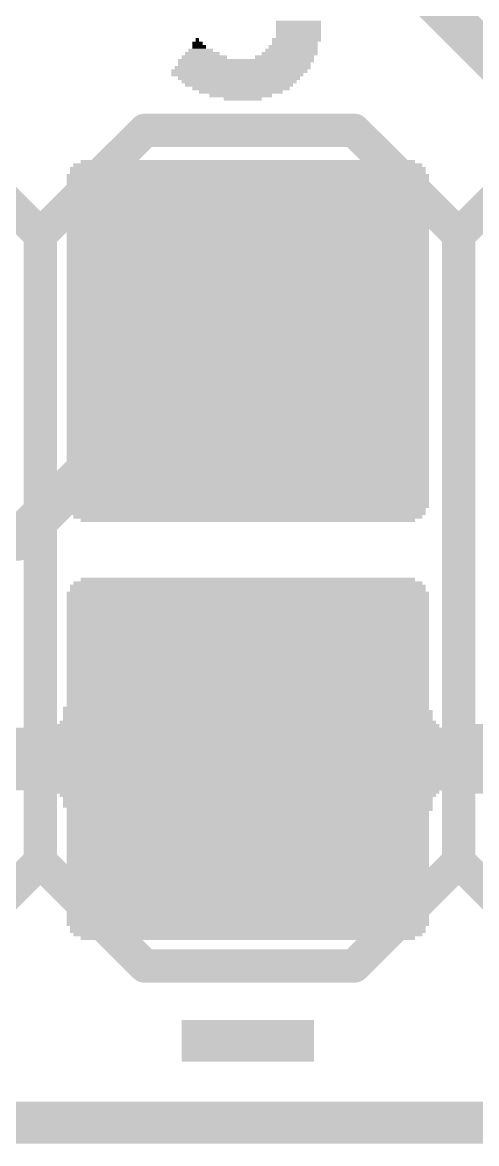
# Model space of a CAD drawing. Extents: x -0.1 to 50.9, y -0.1 to 23.
# Drawn here: x 20.21 to 22.97, y 7.81 to 14.63 of the extents above; entities that cross this region are included whole.
import ezdxf

# ---------------------------------------------------------------- set-up
doc = ezdxf.new("R2010")
doc.units = 0
for name, color, linetype in [('1', 12, 'CONTINUOUS'), ('16', 5, 'CONTINUOUS'), ('17', 110, 'CONTINUOUS'), ('200', 40, 'CONTINUOUS'), ('21', 40, 'CONTINUOUS')]:
    doc.layers.add(name, color=color, linetype=linetype)

# ---------------------------------------------------------------- blocks, each defined once
blk = doc.blocks.new('ROUNDP')
at = {"const_width": 0.5}
blk.add_lwpolyline([(0, -0.25, 1), (0, 0.25, 1), (0, -0.25)], format="xyb", dxfattribs=at)
blk = doc.blocks.new('RECT')
blk.add_solid([(-0.5, -0.5), (0.5, -0.5), (-0.5, 0.5), (0.5, 0.5)])

msp = doc.modelspace()

# ---------------------------------------------------------------- linework, layer by layer
at = {"layer": '1', "const_width": 0.254}
for points in [[(20.1803, 11.4808), (21.3995, 12.7)], [(21.3995, 12.7), (21.59, 12.7)], [(20.1803, 11.4808), (14.6685, 11.4808)], [(38.227, 7.9375), (15.8115, 7.9375)]]:
    msp.add_lwpolyline(points, dxfattribs=at)
at = {"layer": '1', "const_width": 0.127}
for points in [[(21.3995, 12.7635, 1), (21.3995, 12.6365)], [(21.4444, 12.6551, 1), (21.3546, 12.7449)], [(21.59, 12.6365, 1), (21.59, 12.7635)], [(20.1354, 11.5257, 1), (20.2252, 11.4359)], [(20.1803, 11.4173, 1), (20.1803, 11.5443)]]:
    msp.add_lwpolyline(points, format="xyb", dxfattribs=at)
at = {"layer": '16', "const_width": 0.254}
msp.add_lwpolyline([(22.606, 14.859), (24.13, 13.335)], dxfattribs=at)
at = {"layer": '21', "const_width": 0.2032}
for points in [[(19.685, 13.97), (20.32, 13.335)], [(20.32, 13.335), (20.955, 13.97)], [(20.955, 13.97), (22.225, 13.97)], [(22.225, 13.97), (22.86, 13.335)], [(22.86, 13.335), (23.495, 13.97)], [(20.32, 13.335), (20.32, 9.525)], [(22.86, 13.335), (22.86, 9.525)], [(19.685, 8.89), (20.32, 9.525)], [(20.32, 9.525), (20.955, 8.89)], [(22.225, 8.89), (22.86, 9.525)], [(22.86, 9.525), (23.495, 8.89)], [(20.955, 8.89), (22.225, 8.89)]]:
    msp.add_lwpolyline(points, dxfattribs=at)
at = {"layer": '21', "const_width": 0.1016}
for points in [[(20.955, 14.0208, 1), (20.955, 13.9192)], [(20.9909, 13.9341, 1), (20.9191, 14.0059)], [(22.2609, 14.0059, 1), (22.1891, 13.9341)], [(22.225, 13.9192, 1), (22.225, 14.0208)], [(20.3708, 13.335, 1), (20.2692, 13.335)], [(22.9108, 13.335, 1), (22.8092, 13.335)], [(20.2841, 13.3709, 1), (20.3559, 13.2991)], [(20.2841, 13.2991, 1), (20.3559, 13.3709)], [(22.8241, 13.3709, 1), (22.8959, 13.2991)], [(22.8241, 13.2991, 1), (22.8959, 13.3709)], [(20.3559, 9.5609, 1), (20.2841, 9.4891)], [(20.3559, 9.4891, 1), (20.2841, 9.5609)], [(22.8959, 9.5609, 1), (22.8241, 9.4891)], [(22.8959, 9.4891, 1), (22.8241, 9.5609)], [(20.2692, 9.525, 1), (20.3708, 9.525)], [(22.8092, 9.525, 1), (22.9108, 9.525)], [(20.955, 8.9408, 1), (20.955, 8.8392)], [(20.9191, 8.8541, 1), (20.9909, 8.9259)], [(22.1891, 8.9259, 1), (22.2609, 8.8541)], [(22.225, 8.8392, 1), (22.225, 8.9408)]]:
    msp.add_lwpolyline(points, format="xyb", dxfattribs=at)

# ---------------------------------------------------------------- block references
at = {"layer": '17', "xscale": 1.6764, "yscale": 1.6764}
for p in [(21.59, 12.7), (21.59, 12.7), (21.59, 10.16), (21.59, 10.16)]:
    msp.add_blockref('ROUNDP', p, dxfattribs=at)
at = {"layer": '200'}
for p, xscale, yscale in [((21.8872, 14.6262), 0.2743, 0.0211), ((21.8872, 14.605), 0.2743, 0.0213), ((21.8872, 14.5838), 0.2743, 0.0211), ((21.2725, 14.5203), 0.0203, 0.0211), ((21.8758, 14.5203), 0.2972, 0.0211), ((21.8872, 14.5627), 0.2743, 0.0211), ((21.8872, 14.5415), 0.2743, 0.0213), ((21.2941, 14.4568), 0.1499, 0.0211), ((21.2839, 14.478), 0.0838, 0.0213), ((21.2738, 14.4992), 0.0635, 0.0211), ((21.8453, 14.4568), 0.3175, 0.0211), ((21.8554, 14.478), 0.2972, 0.0213), ((21.8656, 14.4992), 0.2769, 0.0211), ((21.5684, 14.3933), 0.8255, 0.0211), ((21.5583, 14.3722), 0.8052, 0.0211), ((21.3157, 14.4145), 0.2743, 0.0213), ((21.3042, 14.4357), 0.2108, 0.0211), ((21.8021, 14.4145), 0.3581, 0.0213), ((21.8338, 14.4357), 0.3404, 0.0211), ((21.5163, 14.3087), 0.8026, 0.0211), ((21.5278, 14.3298), 0.8255, 0.0211), ((21.5481, 14.351), 0.8255, 0.0213), ((21.5265, 14.2875), 0.7417, 0.0213), ((21.5278, 14.2663), 0.6985, 0.0211), ((21.5265, 14.2452), 0.6553, 0.0211), ((21.5379, 14.224), 0.5918, 0.0213), ((21.5367, 14.2028), 0.508, 0.0211), ((21.5367, 14.1817), 0.381, 0.0211), ((21.5481, 14.1605), 0.2311, 0.0213), ((21.5798, 13.7583), 2.1184, 0.0211), ((21.5798, 13.7795), 2.032, 0.0213), ((21.5798, 13.6948), 2.1996, 0.0211), ((21.5798, 13.7372), 2.159, 0.0211), ((21.5798, 13.716), 2.159, 0.0213), ((21.5798, 13.6737), 2.1996, 0.0211), ((21.5798, 13.6525), 2.1996, 0.0213), ((21.5798, 13.6313), 2.1996, 0.0211), ((21.5798, 13.6102), 2.1996, 0.0211), ((21.5798, 13.589), 2.1996, 0.0213), ((21.5798, 13.5678), 2.1996, 0.0211), ((21.5798, 13.5467), 2.1996, 0.0211), ((21.5798, 13.5255), 2.1996, 0.0213), ((21.5798, 13.5043), 2.1996, 0.0211), ((21.5798, 13.4832), 2.1996, 0.0211), ((21.5798, 13.462), 2.1996, 0.0213), ((21.5798, 13.4408), 2.1996, 0.0211), ((21.5798, 13.4197), 2.1996, 0.0211), ((21.5798, 13.3985), 2.1996, 0.0213), ((21.5798, 13.3773), 2.1996, 0.0211), ((21.5798, 13.3562), 2.1996, 0.0211), ((21.5798, 13.335), 2.1996, 0.0213), ((21.5798, 13.3138), 2.1996, 0.0211), ((21.5798, 13.2927), 2.1996, 0.0211), ((21.5798, 13.2715), 2.1996, 0.0213), ((21.5798, 13.2503), 2.1996, 0.0211), ((21.5798, 13.2292), 2.1996, 0.0211), ((21.5798, 13.208), 2.1996, 0.0213), ((21.5798, 13.1868), 2.1996, 0.0211), ((21.5798, 13.1657), 2.1996, 0.0211), ((21.5798, 13.1445), 2.1996, 0.0213), ((21.5798, 13.1233), 2.1996, 0.0211), ((21.5798, 13.1022), 2.1996, 0.0211), ((21.5798, 13.081), 2.1996, 0.0213), ((21.5798, 13.0598), 2.1996, 0.0211), ((21.5798, 13.0387), 2.1996, 0.0211), ((21.5798, 13.0175), 2.1996, 0.0213), ((21.5798, 12.9963), 2.1996, 0.0211), ((21.5798, 12.9752), 2.1996, 0.0211), ((21.5798, 12.954), 2.1996, 0.0213), ((21.5798, 12.9328), 2.1996, 0.0211), ((21.5798, 12.9117), 2.1996, 0.0211), ((21.5798, 12.8905), 2.1996, 0.0213), ((21.5798, 12.8693), 2.1996, 0.0211), ((21.5798, 12.8482), 2.1996, 0.0211), ((21.5798, 12.827), 2.1996, 0.0213), ((21.5798, 12.8058), 2.1996, 0.0211), ((21.5798, 12.7847), 2.1996, 0.0211), ((21.5798, 12.7635), 2.1996, 0.0213), ((21.5798, 12.7423), 2.1996, 0.0211), ((21.5798, 12.7212), 2.1996, 0.0211), ((21.5798, 12.7), 2.1996, 0.0213), ((21.5798, 12.6788), 2.1996, 0.0211), ((21.5798, 12.6577), 2.1996, 0.0211), ((21.5798, 12.6365), 2.1996, 0.0213), ((21.5798, 12.6153), 2.1996, 0.0211), ((21.5798, 12.5942), 2.1996, 0.0211), ((21.5798, 12.573), 2.1996, 0.0213), ((21.5798, 12.5518), 2.1996, 0.0211), ((21.5798, 12.5307), 2.1996, 0.0211), ((21.5798, 12.5095), 2.1996, 0.0213), ((21.5798, 12.4883), 2.1996, 0.0211), ((21.5798, 12.4672), 2.1996, 0.0211), ((21.5798, 12.446), 2.1996, 0.0213), ((21.5798, 12.4248), 2.1996, 0.0211), ((21.5798, 12.4037), 2.1996, 0.0211), ((21.5798, 12.3825), 2.1996, 0.0213), ((21.5798, 12.3613), 2.1996, 0.0211), ((21.5798, 12.3402), 2.1996, 0.0211), ((21.5798, 12.319), 2.1996, 0.0213), ((21.5798, 12.2978), 2.1996, 0.0211), ((21.5798, 12.2767), 2.1996, 0.0211), ((21.5798, 12.2555), 2.1996, 0.0213), ((21.5798, 12.2343), 2.1996, 0.0211), ((21.5798, 12.2132), 2.1996, 0.0211), ((21.5798, 12.192), 2.1996, 0.0213), ((21.5798, 12.1708), 2.1996, 0.0211), ((21.5798, 12.1497), 2.1996, 0.0211), ((21.5798, 12.1285), 2.1996, 0.0213), ((21.5798, 12.1073), 2.1996, 0.0211), ((21.5798, 12.0862), 2.1996, 0.0211), ((21.5798, 12.065), 2.1996, 0.0213), ((21.5798, 12.0438), 2.1996, 0.0211), ((21.5798, 12.0227), 2.1996, 0.0211), ((21.5798, 12.0015), 2.1996, 0.0213), ((21.5798, 11.9803), 2.1996, 0.0211), ((21.5798, 11.9592), 2.1996, 0.0211), ((21.5798, 11.938), 2.1996, 0.0213), ((21.5798, 11.9168), 2.1996, 0.0211), ((21.5798, 11.8957), 2.1996, 0.0211), ((21.5798, 11.8745), 2.1996, 0.0213), ((21.5798, 11.8533), 2.1996, 0.0211), ((21.5798, 11.8322), 2.1996, 0.0211), ((21.5798, 11.811), 2.1996, 0.0213), ((21.5798, 11.7898), 2.1996, 0.0211), ((21.5798, 11.7687), 2.1996, 0.0211), ((21.5798, 11.7475), 2.1996, 0.0213), ((21.5798, 11.7263), 2.1996, 0.0211), ((21.5798, 11.7052), 2.1996, 0.0211), ((21.5798, 11.684), 2.1996, 0.0213), ((21.5798, 11.6628), 2.159, 0.0211), ((21.5798, 11.6417), 2.159, 0.0211), ((21.5798, 11.6205), 2.1184, 0.0213), ((21.5798, 11.5993), 2.032, 0.0211), ((21.5798, 11.2395), 2.032, 0.0213), ((21.5798, 11.1972), 2.159, 0.0211), ((21.5798, 11.176), 2.159, 0.0213), ((21.5798, 11.2183), 2.1184, 0.0211), ((21.5798, 11.1548), 2.1996, 0.0211), ((21.5798, 11.1337), 2.1996, 0.0211), ((21.5798, 11.1125), 2.1996, 0.0213), ((21.5798, 11.0913), 2.1996, 0.0211), ((21.5798, 11.0702), 2.1996, 0.0211), ((21.5798, 11.049), 2.1996, 0.0213), ((21.5798, 11.0278), 2.1996, 0.0211), ((21.5798, 11.0067), 2.1996, 0.0211), ((21.5798, 10.9855), 2.1996, 0.0213), ((21.5798, 10.9643), 2.1996, 0.0211), ((21.5798, 10.9432), 2.1996, 0.0211), ((21.5798, 10.922), 2.1996, 0.0213), ((21.5798, 10.9008), 2.1996, 0.0211), ((21.5798, 10.8797), 2.1996, 0.0211), ((21.5798, 10.8585), 2.1996, 0.0213), ((21.5798, 10.8373), 2.1996, 0.0211), ((21.5798, 10.8162), 2.1996, 0.0211), ((21.5798, 10.795), 2.1996, 0.0213), ((21.5798, 10.7738), 2.1996, 0.0211), ((21.5798, 10.7527), 2.1996, 0.0211), ((21.5798, 10.7315), 2.1996, 0.0213), ((21.5798, 10.7103), 2.1996, 0.0211), ((21.5798, 10.6892), 2.1996, 0.0211), ((21.5798, 10.668), 2.1996, 0.0213), ((21.5798, 10.6468), 2.1996, 0.0211), ((21.5798, 10.6257), 2.1996, 0.0211), ((21.5798, 10.6045), 2.1996, 0.0213), ((21.5798, 10.5833), 2.1996, 0.0211), ((21.5798, 10.5622), 2.1996, 0.0211), ((21.5798, 10.541), 2.1996, 0.0213), ((21.5798, 10.5198), 2.1996, 0.0211), ((21.5798, 10.4987), 2.1996, 0.0211), ((21.5684, 10.4563), 2.2225, 0.0211), ((21.5798, 10.4352), 2.2454, 0.0211), ((21.5798, 10.4775), 2.1996, 0.0213), ((21.5798, 10.3505), 2.3266, 0.0213), ((21.5798, 10.3717), 2.286, 0.0211), ((21.5798, 10.414), 2.2454, 0.0213), ((21.5798, 10.3928), 2.2454, 0.0211), ((24.1198, 10.3505), 2.3266, 0.0213), ((25.3898, 10.287), 19.9796, 0.0213), ((19.0398, 10.3082), 2.4536, 0.0211), ((19.0398, 10.3293), 2.3724, 0.0211), ((21.5798, 10.3082), 2.4536, 0.0211), ((21.5798, 10.3293), 2.3724, 0.0211), ((24.1198, 10.3082), 2.4536, 0.0211), ((24.1198, 10.3293), 2.3724, 0.0211), ((25.3898, 10.2658), 19.9796, 0.0211), ((25.3898, 10.2447), 19.9796, 0.0211), ((25.3898, 10.2235), 19.9796, 0.0213), ((25.3898, 10.2023), 19.9796, 0.0211), ((25.3898, 10.1812), 19.9796, 0.0211), ((25.3898, 10.16), 19.9796, 0.0213), ((25.3898, 10.1388), 19.9796, 0.0211), ((25.3898, 10.1177), 19.9796, 0.0211), ((25.3898, 10.0965), 19.9796, 0.0213), ((25.3898, 10.0753), 19.9796, 0.0211), ((25.3898, 10.0542), 19.9796, 0.0211), ((25.3898, 10.033), 19.9796, 0.0213), ((25.3898, 10.0118), 19.9796, 0.0211), ((19.0398, 9.9907), 2.4536, 0.0211), ((19.0398, 9.9695), 2.3724, 0.0213), ((21.5798, 9.9907), 2.4536, 0.0211), ((21.5798, 9.9695), 2.3724, 0.0213), ((21.5798, 9.9483), 2.3266, 0.0211), ((24.1198, 9.9907), 2.4536, 0.0211), ((24.1198, 9.9695), 2.3724, 0.0213), ((24.1198, 9.9483), 2.3266, 0.0211), ((21.5798, 9.9272), 2.286, 0.0211), ((21.5798, 9.906), 2.2454, 0.0213), ((21.5798, 9.8848), 2.2454, 0.0211), ((21.5798, 9.8637), 2.2454, 0.0211), ((21.5913, 9.8425), 2.2225, 0.0213), ((21.5798, 9.8213), 2.1996, 0.0211), ((21.5798, 9.8002), 2.1996, 0.0211), ((21.5798, 9.779), 2.1996, 0.0213), ((21.5798, 9.7578), 2.1996, 0.0211), ((21.5798, 9.7367), 2.1996, 0.0211), ((21.5798, 9.7155), 2.1996, 0.0213), ((21.5798, 9.6943), 2.1996, 0.0211), ((21.5798, 9.6732), 2.1996, 0.0211), ((21.5798, 9.652), 2.1996, 0.0213), ((21.5798, 9.6308), 2.1996, 0.0211), ((21.5798, 9.6097), 2.1996, 0.0211), ((21.5798, 9.5885), 2.1996, 0.0213), ((21.5798, 9.5673), 2.1996, 0.0211), ((21.5798, 9.5462), 2.1996, 0.0211), ((21.5798, 9.525), 2.1996, 0.0213), ((21.5798, 9.5038), 2.1996, 0.0211), ((21.5798, 9.4827), 2.1996, 0.0211), ((21.5798, 9.4615), 2.1996, 0.0213), ((21.5798, 9.4403), 2.1996, 0.0211), ((21.5798, 9.4192), 2.1996, 0.0211), ((21.5798, 9.398), 2.1996, 0.0213), ((21.5798, 9.3768), 2.1996, 0.0211), ((21.5798, 9.3557), 2.1996, 0.0211), ((21.5798, 9.3345), 2.1996, 0.0213), ((21.5798, 9.3133), 2.1996, 0.0211), ((21.5798, 9.2922), 2.1996, 0.0211), ((21.5798, 9.271), 2.1996, 0.0213), ((21.5798, 9.2498), 2.1996, 0.0211), ((21.5798, 9.2287), 2.1996, 0.0211), ((21.5798, 9.2075), 2.1996, 0.0213), ((21.5798, 9.1863), 2.1996, 0.0211), ((21.5798, 9.1652), 2.1996, 0.0211), ((21.5798, 9.144), 2.1996, 0.0213), ((21.5798, 9.1228), 2.159, 0.0211), ((21.5798, 9.1017), 2.159, 0.0211), ((21.5798, 9.0805), 2.1184, 0.0213), ((21.5798, 9.0593), 2.032, 0.0211), ((21.5798, 8.5513), 0.8026, 0.0211), ((21.5798, 8.5302), 0.8026, 0.0211), ((21.5798, 8.509), 0.8026, 0.0213), ((21.5798, 8.4878), 0.8026, 0.0211), ((21.5798, 8.4667), 0.8026, 0.0211), ((21.5798, 8.4455), 0.8026, 0.0213), ((21.5798, 8.4243), 0.8026, 0.0211), ((21.5798, 8.4032), 0.8026, 0.0211), ((21.5798, 8.382), 0.8026, 0.0213), ((21.5798, 8.3608), 0.8026, 0.0211), ((21.5798, 8.3397), 0.8026, 0.0211), ((21.5798, 8.3185), 0.8026, 0.0213)]:
    msp.add_blockref('RECT', p, dxfattribs=dict(at, xscale=xscale, yscale=yscale))

doc.saveas('drawing.dxf')
